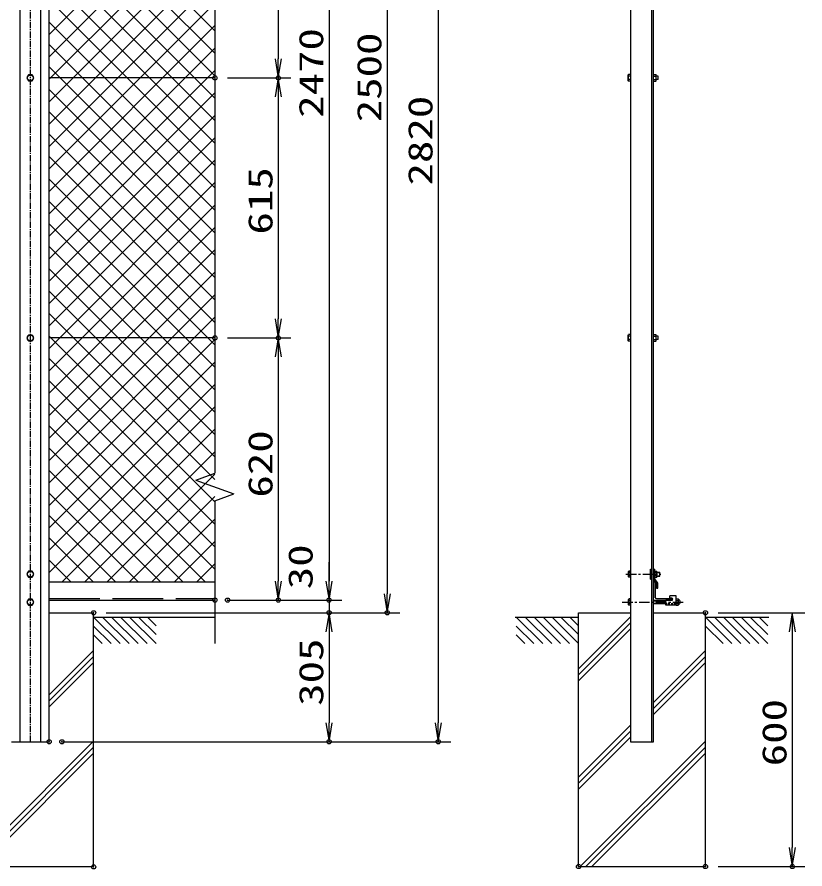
# Model space of a CAD drawing. Units: millimetres, scale not verified. Extents: x -4455 to 4455, y -3150 to 3150.
# Drawn here: x -1584 to 280, y -895 to 1120 of the extents above; entities that cross this region are included whole.
import ezdxf
from ezdxf.enums import TextEntityAlignment as Align

# ---------------------------------------------------------------- set-up
doc = ezdxf.new("R2010")
doc.units = ezdxf.units.MM
doc.header["$LTSCALE"] = 20
doc.header["$PDMODE"] = 32
doc.header["$PDSIZE"] = 10
for name, pattern in [('DASHED', [7.5, 6, -1.5]), ('USER1', [1.125, 0.75, -0.125, 0.125, -0.125]), ('USER2', [2, 1.25, -0.25, 0.25, -0.25]), ('USER3', [0.375, 0.25, -0.125])]:
    doc.linetypes.add(name, pattern=pattern)
for name, color, linetype, lineweight in [('0-0_1', 7, 'Continuous', 25), ('0-1_2', 7, 'Continuous', 25), ('0-2_0', 4, 'Continuous', 25), ('0-6_EXTCNT-L', 1, 'Continuous', 25)]:
    doc.layers.add(name, color=color, linetype=linetype, lineweight=lineweight)
doc.layers.add('0-5_DEFPOINTS', color=7, linetype='Continuous')
doc.styles.add('ＭＳ ゴシック', font='')
doc.styles.get('ＭＳ ゴシック').set_extended_font_data('MS Gothic')

# ---------------------------------------------------------------- blocks, each defined once
blk = doc.blocks.new('DARROWS')
at = {"layer": '0-2_0', "color": 2}
blk.add_line((0, 0), (-19.982, 0), dxfattribs=at)
blk.add_lwpolyline([(-20, -3.333), (0, 0), (-20, 3.333)], dxfattribs=at)
blk = doc.blocks.new('X33')
at = {"layer": '0-2_0'}
for p, q in [((71718.6, 79955.8), (63878.6, 87795.8)), ((63878.6, 79788.5), (71718.6, 87628.5)), ((71718.6, 78895.2), (63878.6, 86735.2)), ((63878.6, 78727.8), (71718.6, 86567.8)), ((71718.6, 77834.5), (63878.6, 85674.5)), ((63878.6, 77667.2), (71718.6, 85507.2)), ((71718.6, 76773.8), (63878.6, 84613.8)), ((63878.6, 76606.5), (71718.6, 84446.5)), ((71718.6, 75713.2), (63878.6, 83553.2)), ((63878.6, 75545.8), (71718.6, 83385.9)), ((71718.6, 74652.5), (63878.6, 82492.5)), ((63878.6, 74485.2), (71718.6, 82325.2)), ((71718.6, 73591.9), (63878.6, 81431.9)), ((63878.6, 73424.5), (71718.6, 81264.5)), ((71718.6, 72531.2), (63878.6, 80371.2)), ((63878.6, 72363.9), (71718.6, 80203.9)), ((71718.6, 71470.5), (63878.6, 79310.5)), ((63878.6, 71303.2), (71718.6, 79143.2)), ((71718.6, 70409.9), (63878.6, 78249.9)), ((63878.6, 70242.5), (71718.6, 78082.6)), ((71718.6, 69349.2), (63878.6, 77189.2)), ((63878.6, 69181.9), (71718.6, 77021.9)), ((71718.6, 68288.6), (63878.6, 76128.6)), ((63878.6, 68121.2), (71718.6, 75961.2)), ((71718.6, 67227.9), (63878.6, 75067.9)), ((63878.6, 67060.6), (71718.6, 74900.6)), ((71718.6, 66167.2), (63878.6, 74007.2)), ((63878.6, 65999.9), (71718.6, 73839.9)), ((71718.6, 65106.6), (63878.6, 72946.6)), ((63878.6, 64939.2), (71718.6, 72779.2)), ((71718.6, 64045.9), (63878.6, 71885.9)), ((63878.6, 63878.6), (71718.6, 71718.6)), ((71718.6, 62985.3), (63878.6, 70825.3)), ((63878.6, 62817.9), (71718.6, 70657.9)), ((71718.6, 61924.6), (63878.6, 69764.6)), ((63878.6, 61757.3), (71718.6, 69597.3)), ((71718.6, 60863.9), (63878.6, 68703.9)), ((63878.6, 60696.6), (71718.6, 68536.6)), ((71718.6, 59803.3), (63878.6, 67643.3)), ((63878.6, 59635.9), (71718.6, 67475.9)), ((71718.6, 58742.6), (63878.6, 66582.6)), ((63878.6, 58575.3), (71718.6, 66415.3)), ((71718.6, 57682), (63878.6, 65522)), ((63878.6, 57514.6), (71718.6, 65354.6)), ((71718.6, 56621.3), (63878.6, 64461.3)), ((63878.6, 56454), (71718.6, 64294)), ((71718.6, 55560.6), (63878.6, 63400.6)), ((63878.6, 55393.3), (71718.6, 63233.3)), ((71718.6, 54500), (63878.6, 62340)), ((63878.6, 54332.6), (71718.6, 62172.6)), ((71264.5, 53893.4), (63878.6, 61279.3)), ((64500, 53893.4), (71718.6, 61112)), ((70203.8, 53893.4), (63878.6, 60218.7)), ((65560.7, 53893.4), (71718.6, 60051.3)), ((69143.2, 53893.4), (63878.6, 59158)), ((66621.3, 53893.4), (71718.6, 58990.7)), ((68082.5, 53893.4), (63878.6, 58097.3)), ((67682, 53893.4), (71718.6, 57930)), ((67021.9, 53893.4), (63878.6, 57036.7)), ((68742.6, 53893.4), (71718.6, 56869.3)), ((65961.2, 53893.4), (63878.6, 55976)), ((69803.3, 53893.4), (71718.6, 55808.7)), ((64900.5, 53893.4), (63878.6, 54915.4)), ((70864, 53893.4), (71718.6, 54748))]:
    blk.add_line(p, q, dxfattribs=at)

msp = doc.modelspace()

# ---------------------------------------------------------------- linework, layer by layer
at = {"layer": '0-0_1', "color": 4, "linetype": 'USER1'}
msp.add_line((-1552.61, -593.83), (-1552.61, 2258.48), dxfattribs=at)
at = {"layer": '0-0_1'}
for p, q in [((-1577.62, 2226.17), (-1577.62, -593.83)), ((-1527.62, -593.83), (-1527.62, 2226.17)), ((-1508.11, -593.83), (-1508.11, 2226.17)), ((-132.72, 2226.17), (-132.72, -593.83)), ((-82.22, -593.83), (-82.22, 2226.17)), ((-78.72, -593.83), (-78.72, 2226.17)), ((-1116.11, 976.17), (-1508.11, 976.17)), ((-1116.11, 361.17), (-1508.11, 361.17)), ((-85.52, -209.33), (-85.52, -185.33)), ((-85.52, -185.33), (-82.22, -185.33)), ((-78.72, -185.33), (-75.52, -185.33)), ((-78.72, -209.33), (-78.72, -185.33)), ((-75.52, -208.36), (-75.52, -185.33)), ((-70.44, -192.53), (-63.84, -192.53)), ((-63.84, -202.13), (-63.84, -192.53)), ((-1508.11, -215.83), (-1116.11, -215.83)), ((-85.52, -209.33), (-82.22, -209.33)), ((-71.72, -219.83), (-78.72, -209.33)), ((-68.52, -218.86), (-75.52, -208.36)), ((-71.72, -230.83), (-71.72, -219.83)), ((-70.44, -202.13), (-63.84, -202.13)), ((-68.52, -230.83), (-68.52, -218.86)), ((-71.72, -230.83), (-68.52, -230.83)), ((-1508.11, -258.83), (-1116.11, -258.83)), ((-1508.11, -288.83), (-1402.92, -288.83)), ((-1402.92, -888.83), (-1402.92, -288.83)), ((-1402.92, -298.83), (-1116.11, -298.83)), ((-1402.92, -298.83), (-1277.92, -298.83)), ((-405.72, -298.83), (-255.72, -298.83)), ((-255.72, -288.83), (-132.72, -288.83)), ((-255.72, -888.83), (-255.72, -288.83)), ((-78.72, -288.83), (44.28, -288.83)), ((44.28, -888.83), (44.28, -288.83)), ((44.28, -298.83), (194.28, -298.83)), ((-1597.12, -593.83), (-1508.11, -593.83)), ((-132.72, -593.83), (-78.72, -593.83)), ((-1702.92, -888.83), (-1402.92, -888.83)), ((-255.72, -888.83), (44.28, -888.83))]:
    msp.add_line(p, q, dxfattribs=at)
at = {"layer": '0-0_1', "color": 4}
for p, q in [((-1116.12, 2196.53), (-1116.11, 41.47)), ((-1161.11, 25.09), (-1116.11, 41.47)), ((-1161.11, 25.09), (-1071.11, -7.67)), ((-1116.11, -24.05), (-1071.11, -7.67)), ((-1116.11, -24.05), (-1116.11, -247.52)), ((-70.44, -193.49), (-63.84, -193.49)), ((-70.44, -201.17), (-63.84, -201.17)), ((-1116.11, -247.52), (-1116.11, -361.7)), ((-1402.92, -298.83), (-1340.05, -361.7)), ((-1381.71, -298.83), (-1318.84, -361.7)), ((-1360.5, -298.83), (-1297.62, -361.7)), ((-1339.28, -298.83), (-1276.41, -361.7)), ((-1318.07, -298.83), (-1255.2, -361.7)), ((-1296.86, -298.83), (-1255.2, -340.49)), ((-1275.64, -298.83), (-1255.2, -319.28)), ((-403.44, -298.83), (-340.57, -361.7)), ((-382.23, -298.83), (-319.36, -361.7)), ((-361.01, -298.83), (-298.14, -361.7)), ((-339.8, -298.83), (-276.93, -361.7)), ((-318.59, -298.83), (-255.72, -361.7)), ((-297.37, -298.83), (-255.72, -340.49)), ((-276.16, -298.83), (-255.72, -319.28)), ((-132.72, -298.33), (-255.72, -421.33)), ((44.28, -298.83), (107.15, -361.7)), ((65.49, -298.83), (128.36, -361.7)), ((86.7, -298.83), (149.58, -361.7)), ((107.92, -298.83), (170.79, -361.7)), ((129.13, -298.83), (192, -361.7)), ((150.34, -298.83), (192, -340.49)), ((171.56, -298.83), (192, -319.28)), ((-1402.92, -320.05), (-1361.26, -361.7)), ((-403.44, -320.05), (-361.78, -361.7)), ((-132.72, -312.47), (-255.72, -435.47)), ((44.28, -320.05), (85.94, -361.7)), ((-1402.92, -341.26), (-1382.48, -361.7)), ((-403.44, -341.26), (-382.99, -361.7)), ((-132.72, -326.61), (-255.72, -449.62)), ((-1508.11, -483.02), (-1402.92, -377.83)), ((-78.72, -500.83), (44.28, -377.83)), ((-1508.11, -497.17), (-1402.92, -391.97)), ((-78.72, -514.97), (44.28, -391.97)), ((-1508.11, -511.31), (-1402.92, -406.12)), ((-78.72, -529.12), (44.28, -406.12)), ((-255.72, -677.83), (-132.72, -554.83)), ((-255.72, -691.98), (-132.72, -568.97)), ((-255.72, -706.12), (-132.72, -583.12)), ((-1699.56, -888.83), (-1402.92, -592.19)), ((-252.36, -888.83), (44.28, -592.19)), ((-1685.42, -888.83), (-1402.92, -606.33)), ((-1671.28, -888.83), (-1402.92, -620.47)), ((-238.22, -888.83), (44.28, -606.33)), ((-224.08, -888.83), (44.28, -620.47))]:
    msp.add_line(p, q, dxfattribs=at)
at = {"layer": '0-0_1', "color": 4, "linetype": 'USER2'}
for p, q in [((-144.05, -197.33), (-60.99, -197.33)), ((-152.72, -263.33), (-7.97, -263.33))]:
    msp.add_line(p, q, dxfattribs=at)
at = {"layer": '0-0_1', "linetype": 'DASHED'}
msp.add_line((-1508.11, -254.83), (-1116.11, -254.83), dxfattribs=at)
at = {"layer": '0-0_1'}
msp.add_arc((-22.18, -263.21), 6.88, 293.49929, 65.9713, dxfattribs=at)
at = {"layer": '0-1_2'}
for p, q in [((-1556.61, 983.1), (-1560.61, 976.17)), ((-1560.61, 976.17), (-1556.61, 969.24)), ((-1548.61, 983.1), (-1556.61, 983.1)), ((-1556.61, 969.24), (-1548.61, 969.24)), ((-1544.61, 976.17), (-1548.61, 983.1)), ((-1548.61, 969.24), (-1544.61, 976.17)), ((-138.32, 983.1), (-137.7, 984.17)), ((-138.32, 969.24), (-138.32, 983.1)), ((-138.32, 969.24), (-137.7, 968.17)), ((-132.72, 984.17), (-137.7, 984.17)), ((-132.72, 980.17), (-137.7, 980.17)), ((-132.72, 972.17), (-137.7, 972.17)), ((-132.72, 968.17), (-137.7, 968.17)), ((-78.72, 984.17), (-72.94, 984.17)), ((-78.72, 980.17), (-72.94, 980.17)), ((-78.72, 972.17), (-72.94, 972.17)), ((-78.72, 968.17), (-72.94, 968.17)), ((-72.32, 983.1), (-72.94, 984.17)), ((-72.32, 969.24), (-72.94, 968.17)), ((-72.32, 969.24), (-72.32, 983.1)), ((-67.25, 980.17), (-72.32, 980.17)), ((-67.25, 972.17), (-72.32, 972.17)), ((-67.25, 972.17), (-67.25, 980.17)), ((-138.32, 368.1), (-137.7, 369.17)), ((-138.32, 354.24), (-138.32, 368.1)), ((-132.72, 369.17), (-137.7, 369.17)), ((-132.72, 365.17), (-137.7, 365.17)), ((-78.72, 369.17), (-72.94, 369.17)), ((-78.72, 365.17), (-72.94, 365.17)), ((-67.25, 365.17), (-72.32, 365.17)), ((-67.25, 357.17), (-67.25, 365.17)), ((-138.32, 354.24), (-137.7, 353.17)), ((-132.72, 357.17), (-137.7, 357.17)), ((-132.72, 353.17), (-137.7, 353.17)), ((-78.72, 357.17), (-72.94, 357.17)), ((-78.72, 353.17), (-72.94, 353.17)), ((-72.32, 354.24), (-72.94, 353.17)), ((-67.25, 357.17), (-72.32, 357.17)), ((-1548.61, -190.56), (-1556.61, -190.56)), ((-1544.61, -197.49), (-1548.61, -190.56)), ((-1548.61, -204.42), (-1544.61, -197.49)), ((-137.81, -191.05), (-137.24, -190.08)), ((-137.81, -203.63), (-137.81, -191.05)), ((-132.72, -193.71), (-137.24, -193.71)), ((-132.72, -200.97), (-137.24, -200.97)), ((-75.52, -204.59), (-75.52, -190.07)), ((-75.52, -190.07), (-71, -190.07)), ((-75.52, -193.7), (-71, -193.7)), ((-75.52, -200.96), (-71, -200.96)), ((-70.44, -191.04), (-71, -190.07)), ((-70.44, -203.62), (-70.44, -191.04)), ((-1556.61, -204.42), (-1548.61, -204.42)), ((-137.81, -203.63), (-137.24, -204.61)), ((-132.72, -204.61), (-137.24, -204.61)), ((-75.52, -204.59), (-71, -204.59)), ((-70.44, -203.62), (-71, -204.59)), ((-137.81, -257.05), (-137.24, -256.08)), ((-137.81, -269.63), (-137.81, -257.05)), ((-132.72, -256.08), (-137.24, -256.08)), ((-132.72, -259.71), (-137.24, -259.71)), ((-132.72, -270.61), (-132.72, -256.08)), ((-78.72, -259.76), (-49.51, -259.76)), ((-24.51, -270.56), (-24.51, -256.1)), ((-24.51, -256.1), (-20, -256.1)), ((-24.51, -266.95), (-24.51, -259.71)), ((-24.51, -259.71), (-20, -259.71)), ((-19.44, -257.07), (-20, -256.1)), ((-19.44, -269.59), (-19.44, -257.07)), ((-137.81, -269.63), (-137.24, -270.61)), ((-132.72, -266.97), (-137.24, -266.97)), ((-132.72, -270.61), (-137.24, -270.61)), ((-78.72, -266.99), (-49.51, -266.99)), ((-24.51, -266.95), (-19.95, -266.95)), ((-24.51, -270.56), (-20, -270.56)), ((-19.44, -269.59), (-20, -270.56))]:
    msp.add_line(p, q, dxfattribs=at)
at = {"layer": '0-1_2', "color": 4}
for p, q in [((-78.72, -260.48), (-49.51, -260.48)), ((-78.72, -266.27), (-49.51, -266.27))]:
    msp.add_line(p, q, dxfattribs=at)
at = {"layer": '0-1_2'}
for points in [[(-1544.61, 361.17), (-1548.61, 368.1), (-1556.61, 368.1), (-1560.61, 361.17), (-1556.61, 354.24), (-1548.61, 354.24)], [(-1544.61, -263.49), (-1548.61, -256.56), (-1556.61, -256.56), (-1560.61, -263.49), (-1556.61, -270.42), (-1548.61, -270.42)]]:
    msp.add_lwpolyline(points, close=True, dxfattribs=at)
for points in [[(-72.32, 354.24), (-72.32, 368.1), (-72.94, 369.17)], [(-1556.61, -190.56), (-1560.61, -197.49), (-1556.61, -204.42)], [(-132.72, -204.61), (-132.72, -190.08), (-137.24, -190.08)]]:
    msp.add_lwpolyline(points, dxfattribs=at)
for centre in [(-1552.61, 976.17), (-1552.61, 361.17), (-1552.61, -197.49), (-1552.61, -263.49)]:
    msp.add_circle(centre, 6.93, dxfattribs=at)
for centre, radius, start, end in [((-131.09, 983.1), 7.23, 179.99992, 203.88486), ((-125.13, 976.17), 13.19, 162.35463, 197.65355), ((-131.09, 969.24), 7.23, 156.1122, 179.99992), ((-79.55, 983.1), 7.23, 336.12625, 0), ((-85.57, 976.17), 13.25, 342.41266, 17.55417), ((-79.55, 969.24), 7.23, 0, 23.88957), ((-131.09, 368.1), 7.23, 179.99992, 203.88486), ((-125.13, 361.17), 13.19, 162.35463, 197.65355), ((-79.55, 368.1), 7.23, 336.12625, 0), ((-85.57, 361.17), 13.25, 342.41266, 17.55417), ((-131.09, 354.24), 7.23, 156.1122, 179.99992), ((-79.55, 354.24), 7.23, 0, 23.88957), ((-131.24, -191.05), 6.57, 179.99995, 203.88541), ((-125.83, -197.34), 11.98, 162.35554, 197.65401), ((-131.24, -203.63), 6.57, 156.11305, 179.99995), ((-77, -191.04), 6.57, 336.11459, 0.00005), ((-82.41, -197.33), 11.98, 342.34599, 17.64446), ((-77, -203.62), 6.57, 0.00005, 23.88695), ((-131.24, -257.05), 6.57, 179.99995, 203.88541), ((-125.83, -263.34), 11.98, 162.35554, 197.65401), ((-32.49, -263.44), 13.02, 344.30696, 16.61102), ((-25.98, -257.07), 6.54, 336.03483, 359.99988), ((-131.24, -269.63), 6.57, 156.11305, 179.99995), ((-25.98, -269.59), 6.57, 359.99988, 23.62857)]:
    msp.add_arc(centre, radius, start, end, dxfattribs=at)
at = {"layer": '0-2_0', "color": 2}
msp.add_line((-846.04, 2166.17), (-846.04, -213.83), dxfattribs=at)
at = {"layer": '0-2_0', "color": 7}
for p, q in [((-78.72, -208.53), (-78.72, -253.53)), ((-77.72, -213.83), (-78.72, -213.83)), ((-74.72, -216.83), (-74.72, -251.83)), ((-78.72, -258.83), (-33.72, -258.83)), ((-71.72, -254.83), (-36.72, -254.83)), ((-49.51, -270.63), (-49.51, -259.23)), ((-35.11, -259.23), (-49.51, -259.23)), ((-24.51, -249.03), (-39.51, -249.03)), ((-39.51, -254.03), (-39.51, -249.03)), ((-35.11, -254.03), (-39.51, -254.03)), ((-33.72, -258.83), (-33.72, -257.83)), ((-24.51, -270.63), (-24.51, -249.03)), ((-24.51, -270.63), (-49.51, -270.63))]:
    msp.add_line(p, q, dxfattribs=at)
at = {"layer": '0-2_0', "color": 1}
msp.add_line((-1056.11, -258.83), (-816.04, -258.83), dxfattribs=at)
at = {"layer": '0-2_0', "color": 7, "linetype": 'USER3'}
msp.add_line((-24.51, -267.43), (-49.51, -267.43), dxfattribs=at)
at = {"layer": '0-2_0', "color": 7}
for centre, radius, start, end in [((-77.72, -216.83), 3, 0, 90), ((-71.72, -251.83), 3, 180, 270), ((-36.72, -257.83), 3, 0, 90), ((-35.11, -256.63), 2.6, 270, 90)]:
    msp.add_arc(centre, radius, start, end, dxfattribs=at)
at = {"layer": '0-5_DEFPOINTS'}
for p in [(-1116.11, 976.17), (-966.11, 976.17), (-1116.11, 361.17), (-966.11, 361.17), (-1116.11, -258.83), (-1086.11, -258.83), (-966.11, -258.83), (-846.04, -258.83), (-1402.92, -288.83), (-845.94, -288.83), (-708.5, -288.83), (44.28, -288.83), (-1508.11, -593.83), (-1478.11, -593.83), (-845.94, -593.83), (-587.64, -593.83), (-1402.92, -889.58), (-255.72, -888.83), (44.28, -888.83), (44.28, -888.83), (249.81, -888.83)]:
    msp.add_point(p, dxfattribs=at)
at = {"layer": '0-6_EXTCNT-L', "color": 2}
for p, q in [((-587.64, 2181.17), (-587.64, -548.83)), ((-708.5, 2166.17), (-708.5, -243.83)), ((-966.11, 1546.17), (-966.11, 1021.17)), ((-966.11, 931.17), (-966.11, 406.17)), ((-966.11, 316.17), (-966.11, -213.83)), ((-845.94, -213.83), (-845.94, -168.83)), ((-845.94, -258.83), (-845.94, -288.83)), ((-845.94, -333.83), (-845.94, -378.83)), ((-845.94, -333.83), (-845.94, -548.83)), ((249.81, -333.83), (249.81, -843.83))]:
    msp.add_line(p, q, dxfattribs=at)
at = {"layer": '0-6_EXTCNT-L'}
for p, q in [((-1086.11, 976.17), (-936.11, 976.17)), ((-1086.11, 976.17), (-936.11, 976.17)), ((-1086.11, 361.17), (-936.11, 361.17)), ((-1086.11, 361.17), (-936.11, 361.17)), ((-1086.11, -258.83), (-815.94, -258.83)), ((-1086.11, -258.83), (-936.11, -258.83)), ((-1372.92, -288.83), (-815.94, -288.83)), ((-1372.92, -288.83), (-815.94, -288.83)), ((-1372.92, -288.83), (-678.5, -288.83)), ((74.28, -288.83), (279.81, -288.83)), ((-1478.11, -593.83), (-815.94, -593.83)), ((-1448.11, -593.83), (-557.64, -593.83)), ((74.28, -888.83), (279.81, -888.83))]:
    msp.add_line(p, q, dxfattribs=at)

# ---------------------------------------------------------------- block references
at = {"layer": '0-2_0', "xscale": 2.25, "yscale": 2.25, "rotation": 270}
msp.add_blockref('DARROWS', (-846.04, -258.83), dxfattribs=at)
at = {"layer": '0-6_EXTCNT-L', "xscale": 0.05, "yscale": 0.05}
msp.add_blockref('X33', (-4702.04, -2910.5), dxfattribs=at)
at = {"layer": '0-6_EXTCNT-L', "xscale": 2.25, "yscale": 2.25}
for p, rotation in [((-966.11, 976.17), 270), ((-966.11, 976.17), 90), ((-966.11, 361.17), 270), ((-966.11, 361.17), 90), ((-966.11, -258.83), 270), ((-845.94, -258.83), 270), ((-708.5, -288.83), 270), ((-845.94, -288.83), 90), ((-845.94, -288.83), 90), ((249.81, -288.83), 90), ((-845.94, -593.83), 270), ((-587.64, -593.83), 270), ((249.81, -888.83), 270)]:
    msp.add_blockref('DARROWS', p, dxfattribs=dict(at, rotation=rotation))

# ---------------------------------------------------------------- texts
at = {"layer": '0-2_0', "color": 3, "style": 'ＭＳ ゴシック', "width": 1.35}
msp.add_text('2470', height=57.77, rotation=90, dxfattribs=at).set_placement((-842.44, 881.67), align=Align.BOTTOM_LEFT)
at = {"layer": '0-6_EXTCNT-L', "color": 3, "style": 'ＭＳ ゴシック', "width": 1.35}
for s, p in [('2500', (-704.9, 871.17)), ('2820', (-584.04, 721.67)), ('615', (-962.51, 605.67)), ('620', (-962.51, -16.33)), ('30', (-867.61, -233.09)), ('305', (-842.33, -508.83)), ('600', (253.41, -651.83))]:
    msp.add_text(s, height=57.77, rotation=90, dxfattribs=at).set_placement(p, align=Align.BOTTOM_LEFT)

doc.saveas('drawing.dxf')
